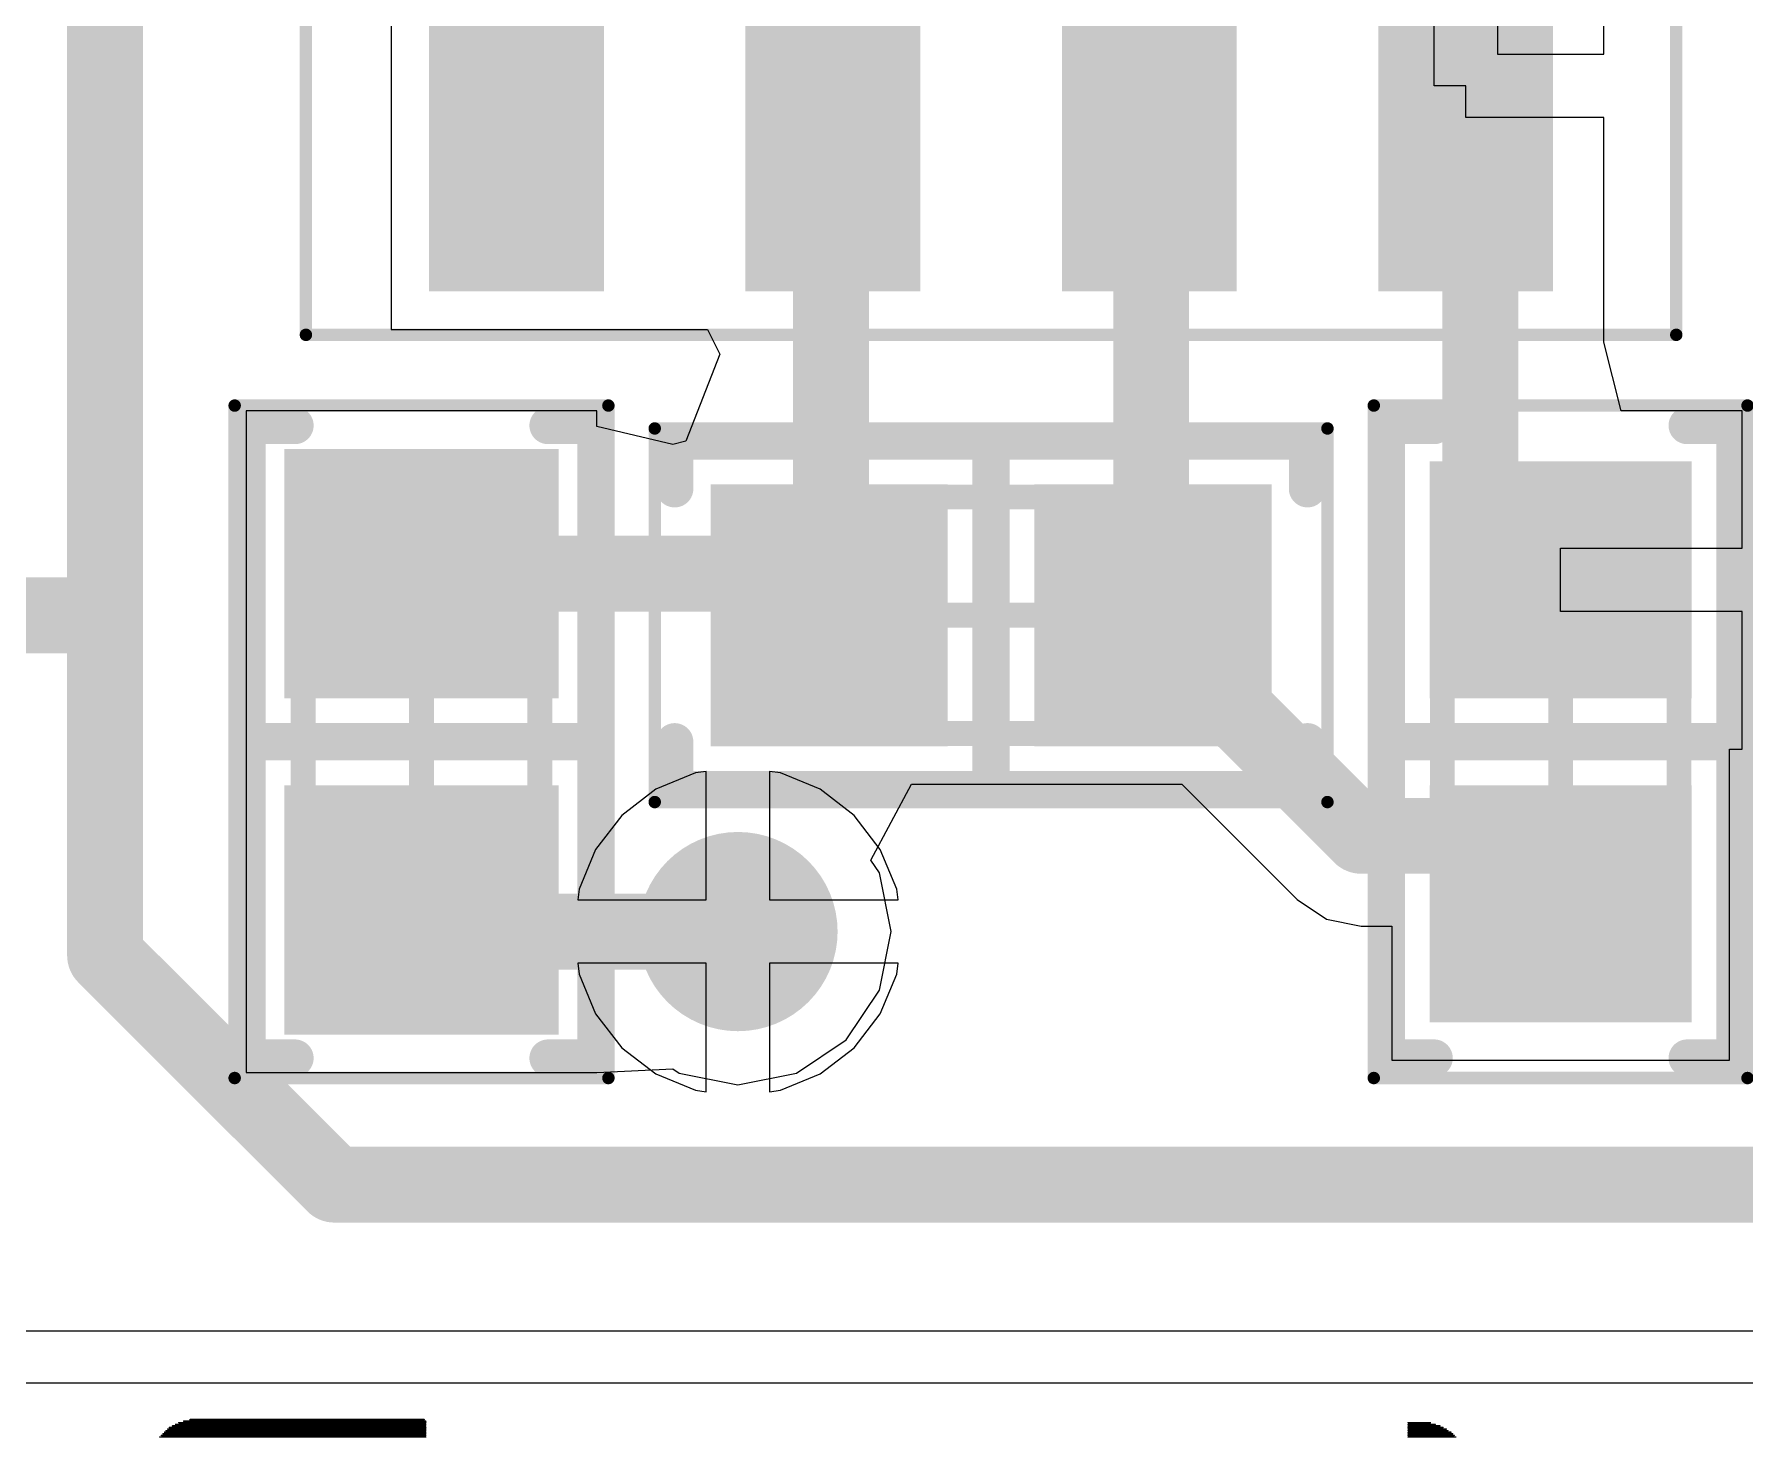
# Model space of a CAD drawing. Header units: millimetres. Extents: x 45 to 209, y 90 to 189.
# Drawn here: x 74.71 to 81.58, y 96.94 to 102.57 of the extents above; entities that cross this region are included whole.
import ezdxf

# ---------------------------------------------------------------- set-up
doc = ezdxf.new("R2010")
doc.units = ezdxf.units.MM
for name, color, linetype in [('BottomLayer', 5, 'Continuous'), ('Mechanical13', 56, 'Continuous'), ('Mechanical15', 56, 'Continuous'), ('MultiLayer', 9, 'Continuous'), ('TopLayer', 1, 'Continuous'), ('TopOverlay', 2, 'Continuous'), ('TopPaste', 8, 'Continuous'), ('TopSolder', 216, 'Continuous'), ('ViaHoleLayer', 16, 'Continuous')]:
    doc.layers.add(name, color=color, linetype=linetype)

# ---------------------------------------------------------------- blocks, each defined once
blk = doc.blocks.new('TI_SOIC_8_D_7')
at = {"layer": 'Mechanical13', "const_width": 0.0999998}
for points in [[(-1.99999854, -2.50000008), (-1.99999854, 2.50000008)], [(2.00000108, 2.50000008), (-1.99999854, 2.50000008)], [(2.00000108, -2.50000008), (2.00000108, 2.50000008)], [(2.00000108, -2.50000008), (-1.99999854, -2.50000008)]]:
    blk.add_lwpolyline(points, dxfattribs=at)
at = {"layer": 'Mechanical13'}
for points, const_width in [([(-2.02499722, 2.50000008, 1), (-1.97499986, 2.50000008, 1)], 0.0499999), ([(-2.02499722, 2.50000008, 1), (-1.97499986, 2.50000008, 1)], 0.0499999), ([(1.9750024, 2.50000008, 1), (2.02499976, 2.50000008, 1)], 0.0499999), ([(1.9750024, 2.50000008, 1), (2.02499976, 2.50000008, 1)], 0.0499999), ([(-0.6000013399999999, 1.59999934, 1), (-1.59999934, 1.59999934, 1)], 0.0999998), ([(-1.62499802, 1.59999934, 1), (-1.57500066, 1.59999934, 1)], 0.0499999), ([(-0.62500002, 1.59999934, 1), (-0.5750026599999999, 1.59999934, 1)], 0.0499999), ([(-2.02499722, -2.50000008, 1), (-1.97499986, -2.50000008, 1)], 0.0499999), ([(-2.02499722, -2.50000008, 1), (-1.97499986, -2.50000008, 1)], 0.0499999), ([(1.9750024, -2.50000008, 1), (2.02499976, -2.50000008, 1)], 0.0499999), ([(1.9750024, -2.50000008, 1), (2.02499976, -2.50000008, 1)], 0.0499999)]:
    blk.add_lwpolyline(points, format="xyb", close=True, dxfattribs=dict(at, const_width=const_width))
at = {"layer": 'Mechanical15'}
for points, const_width in [([(-3.70000022, -2.74999958), (-3.70000022, 2.74999958)], 0.0499999), ([(3.70000022, 2.74999958), (-3.70000022, 2.74999958)], 0.0499999), ([(3.70000022, -2.74999958), (3.70000022, 2.74999958)], 0.0499999), ([(0, -0.499999), (0, 0.499999)], 0.0999998), ([(0.50000154, 0), (-0.499999, 0)], 0.0999998), ([(3.70000022, -2.74999958), (-3.70000022, -2.74999958)], 0.0499999)]:
    blk.add_lwpolyline(points, dxfattribs=dict(at, const_width=const_width))
for points, const_width in [([(-3.71249956, 2.74999958, 1), (-3.68750088, 2.74999958, 1)], 0.02499868), ([(-3.71249956, 2.74999958, 1), (-3.68750088, 2.74999958, 1)], 0.02499868), ([(3.68750088, 2.74999958, 1), (3.71249956, 2.74999958, 1)], 0.02499868), ([(3.68750088, 2.74999958, 1), (3.71249956, 2.74999958, 1)], 0.02499868), ([(-0.02499868, 0.499999, 1), (0.02499868, 0.499999, 1)], 0.0499999), ([(-0.5249976799999999, 0, 1), (-0.47500032, 0, 1)], 0.0499999), ([(0.47500286, 0, 1), (0.52500022, 0, 1)], 0.0499999), ([(-0.02499868, -0.499999, 1), (0.02499868, -0.499999, 1)], 0.0499999), ([(-3.71249956, -2.74999958, 1), (-3.68750088, -2.74999958, 1)], 0.02499868), ([(-3.71249956, -2.74999958, 1), (-3.68750088, -2.74999958, 1)], 0.02499868), ([(3.68750088, -2.74999958, 1), (3.71249956, -2.74999958, 1)], 0.02499868), ([(3.68750088, -2.74999958, 1), (3.71249956, -2.74999958, 1)], 0.02499868)]:
    blk.add_lwpolyline(points, format="xyb", close=True, dxfattribs=dict(at, const_width=const_width))
at = {"layer": 'TopLayer'}
for points in [[(-1.92499996, 1.6050006), (-1.92499996, 2.2049994), (-3.474999399999999, 1.6050006), (-3.474999399999999, 2.2049994)], [(3.474999399999999, 1.6050006), (3.474999399999999, 2.2049994), (1.92499996, 1.6050006), (1.92499996, 2.2049994)], [(-1.92499996, 0.3350006), (-1.92499996, 0.9349994), (-3.474999399999999, 0.3350006), (-3.474999399999999, 0.9349994)], [(3.474999399999999, 0.3350006), (3.474999399999999, 0.9349994), (1.92499996, 0.3350006), (1.92499996, 0.9349994)], [(-1.92499996, -0.9349994), (-1.92499996, -0.3350006), (-3.474999399999999, -0.9349994), (-3.474999399999999, -0.3350006)], [(3.474999399999999, -0.9349994), (3.474999399999999, -0.3350006), (1.92499996, -0.9349994), (1.92499996, -0.3350006)], [(-1.92499996, -2.2049994), (-1.92499996, -1.6050006), (-3.474999399999999, -2.2049994), (-3.474999399999999, -1.6050006)], [(3.474999399999999, -2.2049994), (3.474999399999999, -1.6050006), (1.92499996, -2.2049994), (1.92499996, -1.6050006)]]:
    blk.add_solid(points, dxfattribs=at)
at = {"layer": 'TopOverlay'}
for p, q in [((-1.10000034, 2.50000008), (-1.59999934, 2.50000008)), ((-1.59999934, 2.50000008), (-1.59999934, 2.00000108)), ((-1.10000034, 2.30000048), (-1.10000034, 2.50000008)), ((-1.39999974, 2.00000108), (-1.10000034, 2.30000048)), ((-1.59999934, 2.00000108), (-1.39999974, 2.00000108))]:
    blk.add_line(p, q, dxfattribs=at)
for points, const_width in [([(-2.57499866, 2.75500084, 1), (-2.8250007, 2.75500084, 1)], 0.2499995), ([(-2.88749994, 2.75500084, 1), (-2.76250146, 2.75500084, 1)], 0.12499848), ([(-2.6374979, 2.75500084, 1), (-2.51249942, 2.75500084, 1)], 0.12499848), ([(-1.64999924, 2.50000008, 1), (-1.54999944, 2.50000008, 1)], 0.0999998), ([(-1.64999924, 2.50000008, 1), (-1.54999944, 2.50000008, 1)], 0.0999998), ([(-1.15000024, 2.50000008, 1), (-1.05000044, 2.50000008, 1)], 0.0999998), ([(1.54999944, 2.50000008, 1), (1.64999924, 2.50000008, 1)], 0.0999998), ([(1.54999944, 2.50000008, 1), (1.64999924, 2.50000008, 1)], 0.0999998), ([(-1.64999924, 2.00000108, 1), (-1.54999944, 2.00000108, 1)], 0.0999998), ([(-1.64999924, -2.50000008, 1), (-1.54999944, -2.50000008, 1)], 0.0999998), ([(-1.64999924, -2.50000008, 1), (-1.54999944, -2.50000008, 1)], 0.0999998), ([(1.54999944, -2.50000008, 1), (1.64999924, -2.50000008, 1)], 0.0999998), ([(1.54999944, -2.50000008, 1), (1.64999924, -2.50000008, 1)], 0.0999998)]:
    blk.add_lwpolyline(points, format="xyb", close=True, dxfattribs=dict(at, const_width=const_width))
at = {"layer": 'TopOverlay', "const_width": 0.1999996}
for points in [[(-1.59999934, -2.50000008), (-1.59999934, 2.50000008)], [(1.59999934, 2.50000008), (-1.59999934, 2.50000008)], [(1.59999934, -2.50000008), (1.59999934, 2.50000008)], [(1.59999934, -2.50000008), (-1.59999934, -2.50000008)]]:
    blk.add_lwpolyline(points, dxfattribs=at)
blk.add_lwpolyline([(-1.10000034, 2.50000008, -0.4142135623730951), (-1.59999934, 2.00000108)], format="xyb", dxfattribs=at)
at = {"layer": 'TopPaste'}
for points in [[(-1.92499996, 1.6050006), (-1.92499996, 2.2049994), (-3.474999399999999, 1.6050006), (-3.474999399999999, 2.2049994)], [(3.474999399999999, 1.6050006), (3.474999399999999, 2.2049994), (1.92499996, 1.6050006), (1.92499996, 2.2049994)], [(-1.92499996, 0.3350006), (-1.92499996, 0.9349994), (-3.474999399999999, 0.3350006), (-3.474999399999999, 0.9349994)], [(3.474999399999999, 0.3350006), (3.474999399999999, 0.9349994), (1.92499996, 0.3350006), (1.92499996, 0.9349994)], [(-1.92499996, -0.9349994), (-1.92499996, -0.3350006), (-3.474999399999999, -0.9349994), (-3.474999399999999, -0.3350006)], [(3.474999399999999, -0.9349994), (3.474999399999999, -0.3350006), (1.92499996, -0.9349994), (1.92499996, -0.3350006)], [(-1.92499996, -2.2049994), (-1.92499996, -1.6050006), (-3.474999399999999, -2.2049994), (-3.474999399999999, -1.6050006)], [(3.474999399999999, -2.2049994), (3.474999399999999, -1.6050006), (1.92499996, -2.2049994), (1.92499996, -1.6050006)]]:
    blk.add_solid(points, dxfattribs=at)
at = {"layer": 'TopSolder'}
for points in [[(-1.87419996, 1.5542006), (-1.87419996, 2.2557994), (-3.525799399999999, 1.5542006), (-3.525799399999999, 2.2557994)], [(3.525799399999999, 1.5542006), (3.525799399999999, 2.2557994), (1.87419996, 1.5542006), (1.87419996, 2.2557994)], [(-1.87419996, 0.2842006), (-1.87419996, 0.9857993999999999), (-3.525799399999999, 0.2842006), (-3.525799399999999, 0.9857993999999999)], [(3.525799399999999, 0.2842006), (3.525799399999999, 0.9857993999999999), (1.87419996, 0.2842006), (1.87419996, 0.9857993999999999)], [(-1.87419996, -0.9857993999999999), (-1.87419996, -0.2842006), (-3.525799399999999, -0.9857993999999999), (-3.525799399999999, -0.2842006)], [(3.525799399999999, -0.9857993999999999), (3.525799399999999, -0.2842006), (1.87419996, -0.9857993999999999), (1.87419996, -0.2842006)], [(-1.87419996, -2.2557994), (-1.87419996, -1.5542006), (-3.525799399999999, -2.2557994), (-3.525799399999999, -1.5542006)], [(3.525799399999999, -2.2557994), (3.525799399999999, -1.5542006), (1.87419996, -2.2557994), (1.87419996, -1.5542006)]]:
    blk.add_solid(points, dxfattribs=at)
blk = doc.blocks.new('RES_0603_1608_29')
at = {"layer": 'Mechanical13', "const_width": 0.0999998}
for points in [[(-0.8750020599999999, -0.47500032), (-0.8750020599999999, 0.47500032)], [(-0.8750020599999999, 0.47500032), (0.87499952, 0.47500032)], [(0.87499952, -0.47500032), (0.87499952, 0.47500032)], [(-0.8750020599999999, -0.47500032), (0.87499952, -0.47500032)]]:
    blk.add_lwpolyline(points, dxfattribs=at)
at = {"layer": 'Mechanical13', "const_width": 0.0499999}
for points in [[(-0.90000074, 0.47500032, 1), (-0.85000338, 0.47500032, 1)], [(-0.90000074, 0.47500032, 1), (-0.85000338, 0.47500032, 1)], [(0.8500008399999999, 0.47500032, 1), (0.8999982, 0.47500032, 1)], [(0.8500008399999999, 0.47500032, 1), (0.8999982, 0.47500032, 1)], [(-0.90000074, -0.47500032, 1), (-0.85000338, -0.47500032, 1)], [(-0.90000074, -0.47500032, 1), (-0.85000338, -0.47500032, 1)], [(0.8500008399999999, -0.47500032, 1), (0.8999982, -0.47500032, 1)], [(0.8500008399999999, -0.47500032, 1), (0.8999982, -0.47500032, 1)]]:
    blk.add_lwpolyline(points, format="xyb", close=True, dxfattribs=at)
at = {"layer": 'Mechanical15'}
for points, const_width in [([(-1.35000238, -0.7499985), (-1.35000238, 0.75000104)], 0.0499999), ([(-1.35000238, 0.75000104), (1.34999984, 0.75000104)], 0.0499999), ([(1.34999984, -0.7499985), (1.34999984, 0.75000104)], 0.0499999), ([(0, -0.47500032), (0, 0.47500032)], 0.0999998), ([(-0.47500032, 0), (0.47499778, 0)], 0.0999998), ([(-1.35000238, -0.7499985), (1.34999984, -0.7499985)], 0.0499999)]:
    blk.add_lwpolyline(points, dxfattribs=dict(at, const_width=const_width))
for points, const_width in [([(-1.36250172, 0.75000104, 1), (-1.33750304, 0.75000104, 1)], 0.02499868), ([(-1.36250172, 0.75000104, 1), (-1.33750304, 0.75000104, 1)], 0.02499868), ([(1.3375005, 0.75000104, 1), (1.36249918, 0.75000104, 1)], 0.02499868), ([(1.3375005, 0.75000104, 1), (1.36249918, 0.75000104, 1)], 0.02499868), ([(-0.02499868, 0.47500032, 1), (0.02499868, 0.47500032, 1)], 0.0499999), ([(-0.499999, 0, 1), (-0.4500016399999999, 0, 1)], 0.0499999), ([(0.4499991, 0, 1), (0.49999646, 0, 1)], 0.0499999), ([(-0.02499868, -0.47500032, 1), (0.02499868, -0.47500032, 1)], 0.0499999), ([(-1.36250172, -0.7499985, 1), (-1.33750304, -0.7499985, 1)], 0.02499868), ([(-1.36250172, -0.7499985, 1), (-1.33750304, -0.7499985, 1)], 0.02499868), ([(1.3375005, -0.7499985, 1), (1.36249918, -0.7499985, 1)], 0.02499868), ([(1.3375005, -0.7499985, 1), (1.36249918, -0.7499985, 1)], 0.02499868)]:
    blk.add_lwpolyline(points, format="xyb", close=True, dxfattribs=dict(at, const_width=const_width))
at = {"layer": 'TopLayer'}
for points in [[(-0.22500082, -0.47500032), (-0.22500082, 0.47500032), (-1.07500166, -0.47500032), (-1.07500166, 0.47500032)], [(1.07499912, -0.47500032), (1.07499912, 0.47500032), (0.22499828, -0.47500032), (0.22499828, 0.47500032)]]:
    blk.add_solid(points, dxfattribs=at)
at = {"layer": 'TopOverlay', "const_width": 0.1499997}
for points in [[(-1.27, 0.508), (-1.27, 0.7000011399999999)], [(-1.27, 0.7000011399999999), (1.27, 0.7000011399999999)], [(0, -0.7000011399999999), (0, 0.7000011399999999)], [(1.27, 0.508), (1.27, 0.7000011399999999)], [(-1.27, -0.7000011399999999), (-1.27, -0.508)], [(1.27, -0.7000011399999999), (1.27, -0.508)], [(-1.27, -0.7000011399999999), (1.27, -0.7000011399999999)]]:
    blk.add_lwpolyline(points, dxfattribs=at)
at = {"layer": 'TopOverlay', "const_width": 0.07499858}
for points in [[(-1.30750056, 0.7000011399999999, 1), (-1.23249944, 0.7000011399999999, 1)], [(-1.30750056, 0.7000011399999999, 1), (-1.23249944, 0.7000011399999999, 1)], [(-0.03750056, 0.7000011399999999, 1), (0.03750056, 0.7000011399999999, 1)], [(1.23249944, 0.7000011399999999, 1), (1.30750056, 0.7000011399999999, 1)], [(1.23249944, 0.7000011399999999, 1), (1.30750056, 0.7000011399999999, 1)], [(-1.30750056, 0.508, 1), (-1.23249944, 0.508, 1)], [(1.23249944, 0.508, 1), (1.30750056, 0.508, 1)], [(-1.30750056, -0.508, 1), (-1.23249944, -0.508, 1)], [(1.23249944, -0.508, 1), (1.30750056, -0.508, 1)], [(-1.30750056, -0.7000011399999999, 1), (-1.23249944, -0.7000011399999999, 1)], [(-1.30750056, -0.7000011399999999, 1), (-1.23249944, -0.7000011399999999, 1)], [(-0.03750056, -0.7000011399999999, 1), (0.03750056, -0.7000011399999999, 1)], [(1.23249944, -0.7000011399999999, 1), (1.30750056, -0.7000011399999999, 1)], [(1.23249944, -0.7000011399999999, 1), (1.30750056, -0.7000011399999999, 1)]]:
    blk.add_lwpolyline(points, format="xyb", close=True, dxfattribs=at)
at = {"layer": 'TopPaste'}
for points in [[(-0.22500082, -0.47500032), (-0.22500082, 0.47500032), (-1.07500166, -0.47500032), (-1.07500166, 0.47500032)], [(1.07499912, -0.47500032), (1.07499912, 0.47500032), (0.22499828, -0.47500032), (0.22499828, 0.47500032)]]:
    blk.add_solid(points, dxfattribs=at)
at = {"layer": 'TopSolder'}
for points in [[(-0.17420082, -0.5258003199999999), (-0.17420082, 0.5258003199999999), (-1.12580166, -0.5258003199999999), (-1.12580166, 0.5258003199999999)], [(1.12579912, -0.5258003199999999), (1.12579912, 0.5258003199999999), (0.17419828, -0.5258003199999999), (0.17419828, 0.5258003199999999)]]:
    blk.add_solid(points, dxfattribs=at)
blk = doc.blocks.new('RES_0603_1608_30')
at = {"layer": 'Mechanical13', "const_width": 0.0999998}
for points in [[(-0.8750020599999999, 0.47500032), (-0.8750020599999999, -0.47500032)], [(-0.8750020599999999, 0.47500032), (0.87499952, 0.47500032)], [(0.87499952, 0.47500032), (0.87499952, -0.47500032)], [(-0.8750020599999999, -0.47500032), (0.87499952, -0.47500032)]]:
    blk.add_lwpolyline(points, dxfattribs=at)
at = {"layer": 'Mechanical13', "const_width": 0.0499999}
for points in [[(-0.90000074, 0.47500032, 1), (-0.85000338, 0.47500032, 1)], [(-0.90000074, 0.47500032, 1), (-0.85000338, 0.47500032, 1)], [(0.8500008399999999, 0.47500032, 1), (0.8999982, 0.47500032, 1)], [(0.8500008399999999, 0.47500032, 1), (0.8999982, 0.47500032, 1)], [(-0.90000074, -0.47500032, 1), (-0.85000338, -0.47500032, 1)], [(-0.90000074, -0.47500032, 1), (-0.85000338, -0.47500032, 1)], [(0.8500008399999999, -0.47500032, 1), (0.8999982, -0.47500032, 1)], [(0.8500008399999999, -0.47500032, 1), (0.8999982, -0.47500032, 1)]]:
    blk.add_lwpolyline(points, format="xyb", close=True, dxfattribs=at)
at = {"layer": 'Mechanical15'}
for points, const_width in [([(-1.35000238, 0.75000104), (-1.35000238, -0.7499985)], 0.0499999), ([(-1.35000238, 0.75000104), (1.34999984, 0.75000104)], 0.0499999), ([(1.34999984, 0.75000104), (1.34999984, -0.7499985)], 0.0499999), ([(0, 0.47500032), (0, -0.47500032)], 0.0999998), ([(-0.47500032, 0), (0.47499778, 0)], 0.0999998), ([(-1.35000238, -0.7499985), (1.34999984, -0.7499985)], 0.0499999)]:
    blk.add_lwpolyline(points, dxfattribs=dict(at, const_width=const_width))
for points, const_width in [([(-1.36250172, 0.75000104, 1), (-1.33750304, 0.75000104, 1)], 0.02499868), ([(-1.36250172, 0.75000104, 1), (-1.33750304, 0.75000104, 1)], 0.02499868), ([(1.3375005, 0.75000104, 1), (1.36249918, 0.75000104, 1)], 0.02499868), ([(1.3375005, 0.75000104, 1), (1.36249918, 0.75000104, 1)], 0.02499868), ([(-0.02499868, 0.47500032, 1), (0.02499868, 0.47500032, 1)], 0.0499999), ([(-0.499999, 0, 1), (-0.4500016399999999, 0, 1)], 0.0499999), ([(0.4499991, 0, 1), (0.49999646, 0, 1)], 0.0499999), ([(-0.02499868, -0.47500032, 1), (0.02499868, -0.47500032, 1)], 0.0499999), ([(-1.36250172, -0.7499985, 1), (-1.33750304, -0.7499985, 1)], 0.02499868), ([(-1.36250172, -0.7499985, 1), (-1.33750304, -0.7499985, 1)], 0.02499868), ([(1.3375005, -0.7499985, 1), (1.36249918, -0.7499985, 1)], 0.02499868), ([(1.3375005, -0.7499985, 1), (1.36249918, -0.7499985, 1)], 0.02499868)]:
    blk.add_lwpolyline(points, format="xyb", close=True, dxfattribs=dict(at, const_width=const_width))
at = {"layer": 'TopLayer'}
for points in [[(-0.22500082, -0.47500032), (-0.22500082, 0.47500032), (-1.07500166, -0.47500032), (-1.07500166, 0.47500032)], [(1.07499912, -0.47500032), (1.07499912, 0.47500032), (0.22499828, -0.47500032), (0.22499828, 0.47500032)]]:
    blk.add_solid(points, dxfattribs=at)
at = {"layer": 'TopOverlay', "const_width": 0.1499997}
for points in [[(-1.27, 0.7000011399999999), (-1.27, 0.508)], [(-1.27, 0.7000011399999999), (1.27, 0.7000011399999999)], [(0, 0.7000011399999999), (0, -0.7000011399999999)], [(1.27, 0.7000011399999999), (1.27, 0.508)], [(-1.27, -0.508), (-1.27, -0.7000011399999999)], [(1.27, -0.508), (1.27, -0.7000011399999999)], [(-1.27, -0.7000011399999999), (1.27, -0.7000011399999999)]]:
    blk.add_lwpolyline(points, dxfattribs=at)
at = {"layer": 'TopOverlay', "const_width": 0.07499858}
for points in [[(-1.30750056, 0.7000011399999999, 1), (-1.23249944, 0.7000011399999999, 1)], [(-1.30750056, 0.7000011399999999, 1), (-1.23249944, 0.7000011399999999, 1)], [(-0.03750056, 0.7000011399999999, 1), (0.03750056, 0.7000011399999999, 1)], [(1.23249944, 0.7000011399999999, 1), (1.30750056, 0.7000011399999999, 1)], [(1.23249944, 0.7000011399999999, 1), (1.30750056, 0.7000011399999999, 1)], [(-1.30750056, 0.508, 1), (-1.23249944, 0.508, 1)], [(1.23249944, 0.508, 1), (1.30750056, 0.508, 1)], [(-1.30750056, -0.508, 1), (-1.23249944, -0.508, 1)], [(1.23249944, -0.508, 1), (1.30750056, -0.508, 1)], [(-1.30750056, -0.7000011399999999, 1), (-1.23249944, -0.7000011399999999, 1)], [(-1.30750056, -0.7000011399999999, 1), (-1.23249944, -0.7000011399999999, 1)], [(-0.03750056, -0.7000011399999999, 1), (0.03750056, -0.7000011399999999, 1)], [(1.23249944, -0.7000011399999999, 1), (1.30750056, -0.7000011399999999, 1)], [(1.23249944, -0.7000011399999999, 1), (1.30750056, -0.7000011399999999, 1)]]:
    blk.add_lwpolyline(points, format="xyb", close=True, dxfattribs=at)
at = {"layer": 'TopPaste'}
for points in [[(-0.22500082, -0.47500032), (-0.22500082, 0.47500032), (-1.07500166, -0.47500032), (-1.07500166, 0.47500032)], [(1.07499912, -0.47500032), (1.07499912, 0.47500032), (0.22499828, -0.47500032), (0.22499828, 0.47500032)]]:
    blk.add_solid(points, dxfattribs=at)
at = {"layer": 'TopSolder'}
for points in [[(-0.17420082, -0.5258003199999999), (-0.17420082, 0.5258003199999999), (-1.12580166, -0.5258003199999999), (-1.12580166, 0.5258003199999999)], [(1.12579912, -0.5258003199999999), (1.12579912, 0.5258003199999999), (0.17419828, -0.5258003199999999), (0.17419828, 0.5258003199999999)]]:
    blk.add_solid(points, dxfattribs=at)
blk = doc.blocks.new('5394DE47_A0E8_4329_8464_7791B7C19310_62')
at = {"layer": 'TopOverlay', "const_width": 0.00635}
for points in [[(7.5707494, 2.81645106), (8.605799399999999, 2.81645106)], [(7.5770994, 2.82280106), (8.605799399999999, 2.82280106)], [(7.5897994, 2.82915106), (8.605799399999999, 2.82915106)], [(7.602499399999999, 2.83550106), (8.605799399999999, 2.83550106)], [(7.6151994, 2.84185106), (8.605799399999999, 2.84185106)], [(7.6342494, 2.84820106), (8.605799399999999, 2.84820106)], [(7.6596494, 2.85455106), (8.5994494, 2.85455106)], [(12.5491494, 2.84185106), (12.6380494, 2.84185106)], [(12.5491494, 2.83550106), (12.6570994, 2.83550106)], [(12.5491494, 2.82915106), (12.6761494, 2.82915106)], [(12.5491494, 2.82280106), (12.6888494, 2.82280106)], [(12.5491494, 2.81645106), (12.7015494, 2.81645106)], [(7.5389994, 2.78470106), (8.605799399999999, 2.78470106)], [(7.5453494, 2.79105106), (8.605799399999999, 2.79105106)], [(7.5516994, 2.79740106), (8.605799399999999, 2.79740106)], [(7.5580494, 2.80375106), (8.605799399999999, 2.80375106)], [(7.564399399999999, 2.81010106), (8.605799399999999, 2.81010106)], [(12.5491494, 2.81010106), (12.7078994, 2.81010106)], [(12.5491494, 2.80375106), (12.7205994, 2.80375106)], [(12.5491494, 2.79740106), (12.7269494, 2.79740106)], [(12.5491494, 2.79105106), (12.7332994, 2.79105106)], [(12.5491494, 2.78470106), (12.7396494, 2.78470106)]]:
    blk.add_lwpolyline(points, dxfattribs=at)
at = {"layer": 'TopOverlay', "const_width": 0.003175}
for points in [[(7.569161899999999, 2.81645106, 1), (7.572336899999999, 2.81645106, 1)], [(7.5755119, 2.82280106, 1), (7.5786869, 2.82280106, 1)], [(7.588211899999999, 2.82915106, 1), (7.5913869, 2.82915106, 1)], [(7.600911899999999, 2.83550106, 1), (7.6040869, 2.83550106, 1)], [(7.613611899999999, 2.84185106, 1), (7.6167869, 2.84185106, 1)], [(7.6326619, 2.84820106, 1), (7.635836899999999, 2.84820106, 1)], [(7.6580619, 2.85455106, 1), (7.6612369, 2.85455106, 1)], [(8.5978619, 2.85455106, 1), (8.6010369, 2.85455106, 1)], [(8.6042119, 2.84820106, 1), (8.6073869, 2.84820106, 1)], [(8.6042119, 2.84185106, 1), (8.6073869, 2.84185106, 1)], [(8.6042119, 2.83550106, 1), (8.6073869, 2.83550106, 1)], [(8.6042119, 2.82915106, 1), (8.6073869, 2.82915106, 1)], [(8.6042119, 2.82280106, 1), (8.6073869, 2.82280106, 1)], [(8.6042119, 2.81645106, 1), (8.6073869, 2.81645106, 1)], [(12.5475619, 2.84185106, 1), (12.5507369, 2.84185106, 1)], [(12.5475619, 2.83550106, 1), (12.5507369, 2.83550106, 1)], [(12.5475619, 2.82915106, 1), (12.5507369, 2.82915106, 1)], [(12.5475619, 2.82280106, 1), (12.5507369, 2.82280106, 1)], [(12.5475619, 2.81645106, 1), (12.5507369, 2.81645106, 1)], [(12.6364619, 2.84185106, 1), (12.6396369, 2.84185106, 1)], [(12.6555119, 2.83550106, 1), (12.6586869, 2.83550106, 1)], [(12.6745619, 2.82915106, 1), (12.6777369, 2.82915106, 1)], [(12.6872619, 2.82280106, 1), (12.6904369, 2.82280106, 1)], [(12.6999619, 2.81645106, 1), (12.7031369, 2.81645106, 1)], [(7.5374119, 2.78470106, 1), (7.5405869, 2.78470106, 1)], [(7.5437619, 2.79105106, 1), (7.5469369, 2.79105106, 1)], [(7.5501119, 2.79740106, 1), (7.5532869, 2.79740106, 1)], [(7.5564619, 2.80375106, 1), (7.559636899999999, 2.80375106, 1)], [(7.562811900000001, 2.81010106, 1), (7.5659869, 2.81010106, 1)], [(8.6042119, 2.81010106, 1), (8.6073869, 2.81010106, 1)], [(8.6042119, 2.80375106, 1), (8.6073869, 2.80375106, 1)], [(8.6042119, 2.79740106, 1), (8.6073869, 2.79740106, 1)], [(8.6042119, 2.79105106, 1), (8.6073869, 2.79105106, 1)], [(8.6042119, 2.78470106, 1), (8.6073869, 2.78470106, 1)], [(12.5475619, 2.81010106, 1), (12.5507369, 2.81010106, 1)], [(12.5475619, 2.80375106, 1), (12.5507369, 2.80375106, 1)], [(12.5475619, 2.79740106, 1), (12.5507369, 2.79740106, 1)], [(12.5475619, 2.79105106, 1), (12.5507369, 2.79105106, 1)], [(12.5475619, 2.78470106, 1), (12.5507369, 2.78470106, 1)], [(12.7063119, 2.81010106, 1), (12.7094869, 2.81010106, 1)], [(12.7190119, 2.80375106, 1), (12.7221869, 2.80375106, 1)], [(12.7253619, 2.79740106, 1), (12.7285369, 2.79740106, 1)], [(12.7317119, 2.79105106, 1), (12.7348869, 2.79105106, 1)], [(12.7380619, 2.78470106, 1), (12.7412369, 2.78470106, 1)]]:
    blk.add_lwpolyline(points, format="xyb", close=True, dxfattribs=at)
blk = doc.blocks.new('CAP_0603_1608_83')
at = {"layer": 'Mechanical13', "const_width": 0.0999998}
for points in [[(-0.87499952, -0.47500032), (-0.87499952, 0.47499778)], [(0.87499952, 0.47499778), (-0.87499952, 0.47499778)], [(0.87499952, -0.47500032), (0.87499952, 0.47499778)], [(0.87499952, -0.47500032), (-0.87499952, -0.47500032)]]:
    blk.add_lwpolyline(points, dxfattribs=at)
at = {"layer": 'Mechanical13', "const_width": 0.0499999}
for points in [[(-0.8999982, 0.47499778, 1), (-0.8500008399999999, 0.47499778, 1)], [(-0.8999982, 0.47499778, 1), (-0.8500008399999999, 0.47499778, 1)], [(0.8500008399999999, 0.47499778, 1), (0.8999982, 0.47499778, 1)], [(0.8500008399999999, 0.47499778, 1), (0.8999982, 0.47499778, 1)], [(-0.8999982, -0.47500032, 1), (-0.8500008399999999, -0.47500032, 1)], [(-0.8999982, -0.47500032, 1), (-0.8500008399999999, -0.47500032, 1)], [(0.8500008399999999, -0.47500032, 1), (0.8999982, -0.47500032, 1)], [(0.8500008399999999, -0.47500032, 1), (0.8999982, -0.47500032, 1)]]:
    blk.add_lwpolyline(points, format="xyb", close=True, dxfattribs=at)
at = {"layer": 'Mechanical15'}
for points, const_width in [([(-1.34999984, -0.75000104), (-1.34999984, 0.7499985)], 0.0499999), ([(1.34999984, 0.7499985), (-1.34999984, 0.7499985)], 0.0499999), ([(1.34999984, -0.75000104), (1.34999984, 0.7499985)], 0.0499999), ([(0, -0.47500032), (0, 0.47499778)], 0.0999998), ([(0.47500032, 0), (-0.47500032, 0)], 0.0999998), ([(1.34999984, -0.75000104), (-1.34999984, -0.75000104)], 0.0499999)]:
    blk.add_lwpolyline(points, dxfattribs=dict(at, const_width=const_width))
for points, const_width in [([(-1.36249918, 0.7499985, 1), (-1.3375005, 0.7499985, 1)], 0.02499868), ([(-1.36249918, 0.7499985, 1), (-1.3375005, 0.7499985, 1)], 0.02499868), ([(1.3375005, 0.7499985, 1), (1.36249918, 0.7499985, 1)], 0.02499868), ([(1.3375005, 0.7499985, 1), (1.36249918, 0.7499985, 1)], 0.02499868), ([(-0.02499868, 0.47499778, 1), (0.02499868, 0.47499778, 1)], 0.0499999), ([(-0.499999, 0, 1), (-0.4500016399999999, 0, 1)], 0.0499999), ([(0.4500016399999999, 0, 1), (0.499999, 0, 1)], 0.0499999), ([(-0.02499868, -0.47500032, 1), (0.02499868, -0.47500032, 1)], 0.0499999), ([(-1.36249918, -0.75000104, 1), (-1.3375005, -0.75000104, 1)], 0.02499868), ([(-1.36249918, -0.75000104, 1), (-1.3375005, -0.75000104, 1)], 0.02499868), ([(1.3375005, -0.75000104, 1), (1.36249918, -0.75000104, 1)], 0.02499868), ([(1.3375005, -0.75000104, 1), (1.36249918, -0.75000104, 1)], 0.02499868)]:
    blk.add_lwpolyline(points, format="xyb", close=True, dxfattribs=dict(at, const_width=const_width))
at = {"layer": 'TopLayer'}
for points in [[(-0.22500082, -0.499999), (-0.22500082, 0.499999), (-1.12499902, -0.499999), (-1.12499902, 0.499999)], [(1.12499902, -0.499999), (1.12499902, 0.499999), (0.22500082, -0.499999), (0.22500082, 0.499999)]]:
    blk.add_solid(points, dxfattribs=at)
at = {"layer": 'TopOverlay', "const_width": 0.1499997}
for points in [[(1.27, 0.7000011399999999), (-1.27, 0.7000011399999999)], [(-1.27, 0.508), (-1.27, 0.7000011399999999)], [(0, -0.7000011399999999), (0, 0.7000011399999999)], [(1.27, 0.508), (1.27, 0.7000011399999999)], [(-1.27, -0.7000011399999999), (-1.27, -0.508)], [(1.27, -0.7000011399999999), (1.27, -0.508)], [(1.27, -0.7000011399999999), (-1.27, -0.7000011399999999)]]:
    blk.add_lwpolyline(points, dxfattribs=at)
at = {"layer": 'TopOverlay', "const_width": 0.07499858}
for points in [[(-1.30750056, 0.7000011399999999, 1), (-1.23249944, 0.7000011399999999, 1)], [(-1.30750056, 0.7000011399999999, 1), (-1.23249944, 0.7000011399999999, 1)], [(-0.03750056, 0.7000011399999999, 1), (0.03750056, 0.7000011399999999, 1)], [(1.23249944, 0.7000011399999999, 1), (1.30750056, 0.7000011399999999, 1)], [(1.23249944, 0.7000011399999999, 1), (1.30750056, 0.7000011399999999, 1)], [(-1.30750056, 0.508, 1), (-1.23249944, 0.508, 1)], [(1.23249944, 0.508, 1), (1.30750056, 0.508, 1)], [(-1.30750056, -0.508, 1), (-1.23249944, -0.508, 1)], [(1.23249944, -0.508, 1), (1.30750056, -0.508, 1)], [(-1.30750056, -0.7000011399999999, 1), (-1.23249944, -0.7000011399999999, 1)], [(-1.30750056, -0.7000011399999999, 1), (-1.23249944, -0.7000011399999999, 1)], [(-0.03750056, -0.7000011399999999, 1), (0.03750056, -0.7000011399999999, 1)], [(1.23249944, -0.7000011399999999, 1), (1.30750056, -0.7000011399999999, 1)], [(1.23249944, -0.7000011399999999, 1), (1.30750056, -0.7000011399999999, 1)]]:
    blk.add_lwpolyline(points, format="xyb", close=True, dxfattribs=at)
at = {"layer": 'TopPaste'}
for points in [[(-0.22500082, -0.499999), (-0.22500082, 0.499999), (-1.12499902, -0.499999), (-1.12499902, 0.499999)], [(1.12499902, -0.499999), (1.12499902, 0.499999), (0.22500082, -0.499999), (0.22500082, 0.499999)]]:
    blk.add_solid(points, dxfattribs=at)
at = {"layer": 'TopSolder'}
for points in [[(-0.17420082, -0.5507989999999999), (-0.17420082, 0.5507989999999999), (-1.17579902, -0.5507989999999999), (-1.17579902, 0.5507989999999999)], [(1.17579902, -0.5507989999999999), (1.17579902, 0.5507989999999999), (0.17420082, -0.5507989999999999), (0.17420082, 0.5507989999999999)]]:
    blk.add_solid(points, dxfattribs=at)

msp = doc.modelspace()

# ---------------------------------------------------------------- linework, layer by layer
at = {"layer": 'BottomLayer'}
for p, q in [((77.36795296, 99.60676801999999), (77.20886005999999, 99.54087025999999)), ((77.4116816, 99.61252366), (77.36795296, 99.60676801999999)), ((77.4116816, 99.0966014), (77.4116816, 99.61252366)), ((77.70941024, 99.60676801999999), (77.6656816, 99.61252366)), ((77.6656816, 99.61252366), (77.6656816, 99.0966014)), ((77.86850314, 99.54087025999999), (77.70941024, 99.60676801999999)), ((77.20886005999999, 99.54087025999999), (77.07224362, 99.43603938)), ((78.00511958, 99.43603938), (77.86850314, 99.54087025999999)), ((77.07224362, 99.43603938), (76.96741274, 99.29942294)), ((78.10995046, 99.29942294), (78.00511958, 99.43603938)), ((76.96741274, 99.29942294), (76.90151498, 99.14033004)), ((78.17584821999999, 99.14033004), (78.10995046, 99.29942294)), ((76.90151498, 99.14033004), (76.89575934, 99.0966014)), ((78.18160386, 99.0966014), (78.17584821999999, 99.14033004)), ((76.89575934, 99.0966014), (77.4116816, 99.0966014)), ((77.6656816, 99.0966014), (78.18160386, 99.0966014)), ((77.4116816, 98.84260139999999), (76.89575934, 98.84260139999999)), ((76.89575934, 98.84260139999999), (76.90151498, 98.79887276)), ((76.90151498, 98.79887276), (76.96741274, 98.63977985999999)), ((77.4116816, 98.32667914), (77.4116816, 98.84260139999999)), ((78.18160386, 98.84260139999999), (77.6656816, 98.84260139999999)), ((77.6656816, 98.84260139999999), (77.6656816, 98.32667914)), ((78.10995046, 98.63977985999999), (78.17584821999999, 98.79887276)), ((78.17584821999999, 98.79887276), (78.18160386, 98.84260139999999)), ((76.96741274, 98.63977985999999), (77.07224362, 98.50316341999999)), ((78.00511958, 98.50316341999999), (78.10995046, 98.63977985999999)), ((77.07224362, 98.50316341999999), (77.20886005999999, 98.39833254)), ((77.86850314, 98.39833254), (78.00511958, 98.50316341999999)), ((77.20886005999999, 98.39833254), (77.36795296, 98.33243478)), ((77.70941024, 98.33243478), (77.86850314, 98.39833254)), ((77.36795296, 98.33243478), (77.4116816, 98.32667914)), ((77.6656816, 98.32667914), (77.70941024, 98.33243478))]:
    msp.add_line(p, q, dxfattribs=at)
at = {"layer": 'BottomLayer', "const_width": 0.3999992}
msp.add_lwpolyline([(77.338682, 98.96960139999999, 1), (77.7386812, 98.96960139999999, 1)], format="xyb", close=True, dxfattribs=at)
at = {"layer": 'MultiLayer', "const_width": 0.3999992}
msp.add_lwpolyline([(77.338682, 98.96960139999999, 1), (77.7386812, 98.96960139999999, 1)], format="xyb", close=True, dxfattribs=at)
at = {"layer": 'TopLayer'}
for p, q in [((76.1464822, 103.34380144), (76.1464822, 101.387402)), ((80.3326816, 102.36560172), (80.3326816, 103.39460144)), ((80.58668159999999, 103.39460144), (80.58668159999999, 102.49260172)), ((81.01368099999999, 102.49260172), (81.01368099999999, 103.39460144)), ((80.58668159999999, 102.49260172), (81.01368099999999, 102.49260172)), ((80.4596816, 102.36560172), (80.3326816, 102.36560172)), ((80.4596816, 102.23860172), (80.4596816, 102.36560172)), ((81.01368099999999, 102.23860172), (80.4596816, 102.23860172)), ((81.01368099999999, 101.36540306), (81.01368099999999, 102.23860172)), ((76.1464822, 101.387402), (77.11167966, 101.387402)), ((77.11167966, 101.387402), (77.152881, 101.38739946)), ((77.152881, 101.38739946), (77.41647966, 101.38739946)), ((77.41647966, 101.38739946), (77.46635255999999, 101.28748348)), ((81.01368353999999, 101.336602), (81.01368099999999, 101.36540306)), ((81.08320841999999, 101.06060052), (81.01368353999999, 101.336602)), ((77.46635255999999, 101.28748348), (77.32934496, 100.93900564)), ((81.56968192, 101.06060052), (81.08320841999999, 101.06060052)), ((81.56968192, 100.50860518), (81.56968192, 101.06060052)), ((76.97188059999999, 101.05980042), (75.5654826, 101.05980042)), ((75.5654826, 101.05980042), (75.5654826, 99.75340729999999)), ((76.97188059999999, 100.99698368), (76.97188059999999, 101.05980042)), ((77.27668059999999, 100.92582812), (76.97188059999999, 100.99698368)), ((77.32934496, 100.93900564), (77.27668059999999, 100.92582812)), ((80.8406816, 100.25460518), (80.8406816, 100.50860518)), ((80.8406816, 100.50860518), (81.56968192, 100.50860518)), ((81.56968192, 100.25460518), (80.8406816, 100.25460518)), ((81.56968192, 99.70259967999999), (81.56968192, 100.25460518)), ((75.5654826, 99.75340729999999), (75.56547752, 99.75340729999999)), ((75.56547752, 99.75340729999999), (75.56547752, 99.7097955)), ((75.56547752, 99.7097955), (75.5654826, 99.7097955)), ((75.5654826, 99.7097955), (75.5654826, 98.40340237999999)), ((81.51888192, 98.45339974), (81.51888192, 99.70259967999999)), ((81.51888192, 99.70259967999999), (81.56968192, 99.70259967999999)), ((78.07237878, 99.25660108), (78.23529946000001, 99.56140108)), ((78.23529946000001, 99.56140108), (78.53288078, 99.56139853999998)), ((78.53288078, 99.56139853999998), (78.83768332, 99.56140108)), ((78.83768332, 99.56140108), (79.32013092, 99.56140108)), ((79.32013092, 99.56140108), (79.78370124, 99.09783329999999)), ((78.10688468, 99.2049578), (78.07237878, 99.25660108)), ((78.15369942, 98.96960139999999), (78.10688468, 99.2049578)), ((79.78370124, 99.09783329999999), (79.78370632, 99.09782567999999)), ((79.78370632, 99.09782567999999), (79.90133118, 99.01923299999999)), ((79.90133118, 99.01923299999999), (80.04008122, 98.99163336)), ((78.10688468, 98.734245), (78.15369942, 98.96960139999999)), ((80.04008122, 98.99163336), (80.16248128, 98.99163336)), ((80.16248128, 98.99163336), (80.16248128, 98.45339974)), ((77.97356515999999, 98.53471784), (78.10688468, 98.734245)), ((77.774038, 98.40139832), (77.97356515999999, 98.53471784)), ((80.16248128, 98.45339974), (81.51888192, 98.45339974)), ((75.5654826, 98.40340237999999), (76.97187806, 98.40340237999999)), ((76.97187806, 98.40339983999999), (77.27668059999999, 98.41920118)), ((76.97187806, 98.40340237999999), (76.97187806, 98.40339983999999)), ((77.27668059999999, 98.41920118), (77.3033252, 98.40139832)), ((77.3033252, 98.40139832), (77.53868159999999, 98.35458358)), ((77.53868159999999, 98.35458358), (77.774038, 98.40139832)), ((85.28685762, 97.36560155999999), (74.32068194, 97.36560155999999)), ((74.32068194, 97.15842138), (84.82740971999999, 97.15842138))]:
    msp.add_line(p, q, dxfattribs=at)
at = {"layer": 'TopLayer', "const_width": 0.3048}
for points in [[(74.9986816, 100.2396014), (74.9986816, 109.6376014)], [(77.91218098, 102.3581011), (77.91968159999999, 102.36560172)], [(77.91218098, 100.56220172), (77.91218098, 102.3581011)], [(79.18968159999999, 102.36560172), (79.19718222, 102.3581011)], [(79.19718222, 100.56220172), (79.19718222, 102.3581011)], [(80.3326816, 101.7636014), (80.49748188, 101.7636014)], [(80.49748188, 101.7636014), (80.51808127999999, 101.743002)], [(80.51808127999999, 100.65420052), (80.51808127999999, 101.743002)], [(80.51808127999999, 100.65420052), (80.7906817, 100.3816001)], [(77.91218098, 100.56220172), (77.9807813, 100.4936014)], [(79.1285819, 100.4936014), (79.19718222, 100.56220172)], [(77.9807813, 100.4936014), (78.0466816, 100.4936014)], [(79.06268159999999, 100.4936014), (79.1285819, 100.4936014)], [(76.2686816, 100.40660132), (77.63207994, 100.40660132)], [(77.63207994, 100.40660132), (77.7926816, 100.24599966)], [(80.7906817, 100.3816001), (80.8406816, 100.3816001)], [(72.7699078, 100.2396014), (74.9986816, 100.2396014)], [(74.9986816, 98.87370623999999), (74.9986816, 100.2396014)], [(77.7926816, 100.2396014), (77.7926816, 100.24599966)], [(79.3166816, 100.0776002), (79.3166816, 100.2396014)], [(79.3166816, 100.0776002), (80.04008122, 99.35420058)], [(80.04008122, 99.35420058), (80.56808118, 99.35420058)], [(80.56808118, 99.35420058), (80.8406816, 99.08160016)], [(76.2686816, 99.05660148), (76.35568168, 98.96960139999999)], [(76.35568168, 98.96960139999999), (77.53868159999999, 98.96960139999999)], [(74.9986816, 98.87370623999999), (75.91878643999999, 97.95360139999998)], [(75.91878643999999, 97.95360139999998), (82.11068159999999, 97.95360139999998)]]:
    msp.add_lwpolyline(points, dxfattribs=at)
at = {"layer": 'TopLayer'}
for points, const_width in [([(77.83598098, 102.3581011, 1), (77.98838098, 102.3581011, 1)], 0.1524), ([(77.83598098, 102.3581011, 1), (77.98838098, 102.3581011, 1)], 0.1524), ([(77.84348159999999, 102.36560172, 1), (77.9958816, 102.36560172, 1)], 0.1524), ([(79.1134816, 102.36560172, 1), (79.2658816, 102.36560172, 1)], 0.1524), ([(79.12098222, 102.3581011, 1), (79.27338221999999, 102.3581011, 1)], 0.1524), ([(79.12098222, 102.3581011, 1), (79.27338221999999, 102.3581011, 1)], 0.1524), ([(80.2564816, 101.7636014, 1), (80.40888159999999, 101.7636014, 1)], 0.1524), ([(80.42128188, 101.7636014, 1), (80.57368188, 101.7636014, 1)], 0.1524), ([(80.42128188, 101.7636014, 1), (80.57368188, 101.7636014, 1)], 0.1524), ([(80.44188127999999, 101.743002, 1), (80.59428128, 101.743002, 1)], 0.1524), ([(80.44188127999999, 101.743002, 1), (80.59428128, 101.743002, 1)], 0.1524), ([(80.44188127999999, 100.65420052, 1), (80.59428128, 100.65420052, 1)], 0.1524), ([(80.44188127999999, 100.65420052, 1), (80.59428128, 100.65420052, 1)], 0.1524), ([(77.83598098, 100.56220172, 1), (77.98838098, 100.56220172, 1)], 0.1524), ([(77.83598098, 100.56220172, 1), (77.98838098, 100.56220172, 1)], 0.1524), ([(79.12098222, 100.56220172, 1), (79.27338221999999, 100.56220172, 1)], 0.1524), ([(79.12098222, 100.56220172, 1), (79.27338221999999, 100.56220172, 1)], 0.1524), ([(77.90458129999999, 100.4936014, 1), (78.0569813, 100.4936014, 1)], 0.1524), ([(77.90458129999999, 100.4936014, 1), (78.0569813, 100.4936014, 1)], 0.1524), ([(77.9704816, 100.4936014, 1), (78.1228816, 100.4936014, 1)], 0.1524), ([(78.98648159999999, 100.4936014, 1), (79.13888159999999, 100.4936014, 1)], 0.1524), ([(79.0523819, 100.4936014, 1), (79.20478189999999, 100.4936014, 1)], 0.1524), ([(79.0523819, 100.4936014, 1), (79.20478189999999, 100.4936014, 1)], 0.1524), ([(76.1924816, 100.40660132, 1), (76.3448816, 100.40660132, 1)], 0.1524), ([(77.55587994, 100.40660132, 1), (77.70827994, 100.40660132, 1)], 0.1524), ([(77.55587994, 100.40660132, 1), (77.70827994, 100.40660132, 1)], 0.1524), ([(80.7144817, 100.3816001, 1), (80.8668817, 100.3816001, 1)], 0.1524), ([(80.7144817, 100.3816001, 1), (80.8668817, 100.3816001, 1)], 0.1524), ([(80.7644816, 100.3816001, 1), (80.9168816, 100.3816001, 1)], 0.1524), ([(74.9224816, 100.2396014, 1), (75.0748816, 100.2396014, 1)], 0.1524), ([(74.9224816, 100.2396014, 1), (75.0748816, 100.2396014, 1)], 0.1524), ([(74.9224816, 100.2396014, 1), (75.0748816, 100.2396014, 1)], 0.1524), ([(77.7164816, 100.24599966, 1), (77.8688816, 100.24599966, 1)], 0.1524), ([(77.7164816, 100.24599966, 1), (77.8688816, 100.24599966, 1)], 0.1524), ([(77.7164816, 100.2396014, 1), (77.8688816, 100.2396014, 1)], 0.1524), ([(79.2404816, 100.2396014, 1), (79.3928816, 100.2396014, 1)], 0.1524), ([(79.2404816, 100.0776002, 1), (79.3928816, 100.0776002, 1)], 0.1524), ([(79.2404816, 100.0776002, 1), (79.3928816, 100.0776002, 1)], 0.1524), ([(79.96388121999999, 99.35420058, 1), (80.11628121999999, 99.35420058, 1)], 0.1524), ([(79.96388121999999, 99.35420058, 1), (80.11628121999999, 99.35420058, 1)], 0.1524), ([(80.49188118, 99.35420058, 1), (80.64428118, 99.35420058, 1)], 0.1524), ([(80.49188118, 99.35420058, 1), (80.64428118, 99.35420058, 1)], 0.1524), ([(77.338682, 98.96960139999999, 1), (77.7386812, 98.96960139999999, 1)], 0.3999992), ([(76.1924816, 99.05660148, 1), (76.3448816, 99.05660148, 1)], 0.1524), ([(80.7644816, 99.08160016, 1), (80.9168816, 99.08160016, 1)], 0.1524), ([(76.27948168, 98.96960139999999, 1), (76.43188167999999, 98.96960139999999, 1)], 0.1524), ([(76.27948168, 98.96960139999999, 1), (76.43188167999999, 98.96960139999999, 1)], 0.1524), ([(77.4624816, 98.96960139999999, 1), (77.61488159999999, 98.96960139999999, 1)], 0.1524), ([(74.9224816, 98.87370623999999, 1), (75.0748816, 98.87370623999999, 1)], 0.1524), ([(74.9224816, 98.87370623999999, 1), (75.0748816, 98.87370623999999, 1)], 0.1524), ([(75.84258643999999, 97.95360139999998, 1), (75.99498643999999, 97.95360139999998, 1)], 0.1524), ([(75.84258643999999, 97.95360139999998, 1), (75.99498643999999, 97.95360139999998, 1)], 0.1524)]:
    msp.add_lwpolyline(points, format="xyb", close=True, dxfattribs=dict(at, const_width=const_width))
at = {"layer": 'ViaHoleLayer', "const_width": 0.1999996}
msp.add_lwpolyline([(77.43868179999998, 98.96960139999999, 1), (77.6386814, 98.96960139999999, 1)], format="xyb", close=True, dxfattribs=at)

# ---------------------------------------------------------------- block references
for name, p, rotation in [('TI_SOIC_8_D_7', (78.5546816, 105.0656014), 270), ('CAP_0603_1608_83', (76.2686816, 99.7316014), 270), ('RES_0603_1608_30', (80.8406816, 99.7316014), 90), ('RES_0603_1608_29', (78.5546816, 100.2396014), 360), ('5394DE47_A0E8_4329_8464_7791B7C19310_62', (67.67968176, 94.15560036), 360)]:
    msp.add_blockref(name, p, dxfattribs=dict(rotation=rotation))

doc.saveas('drawing.dxf')
